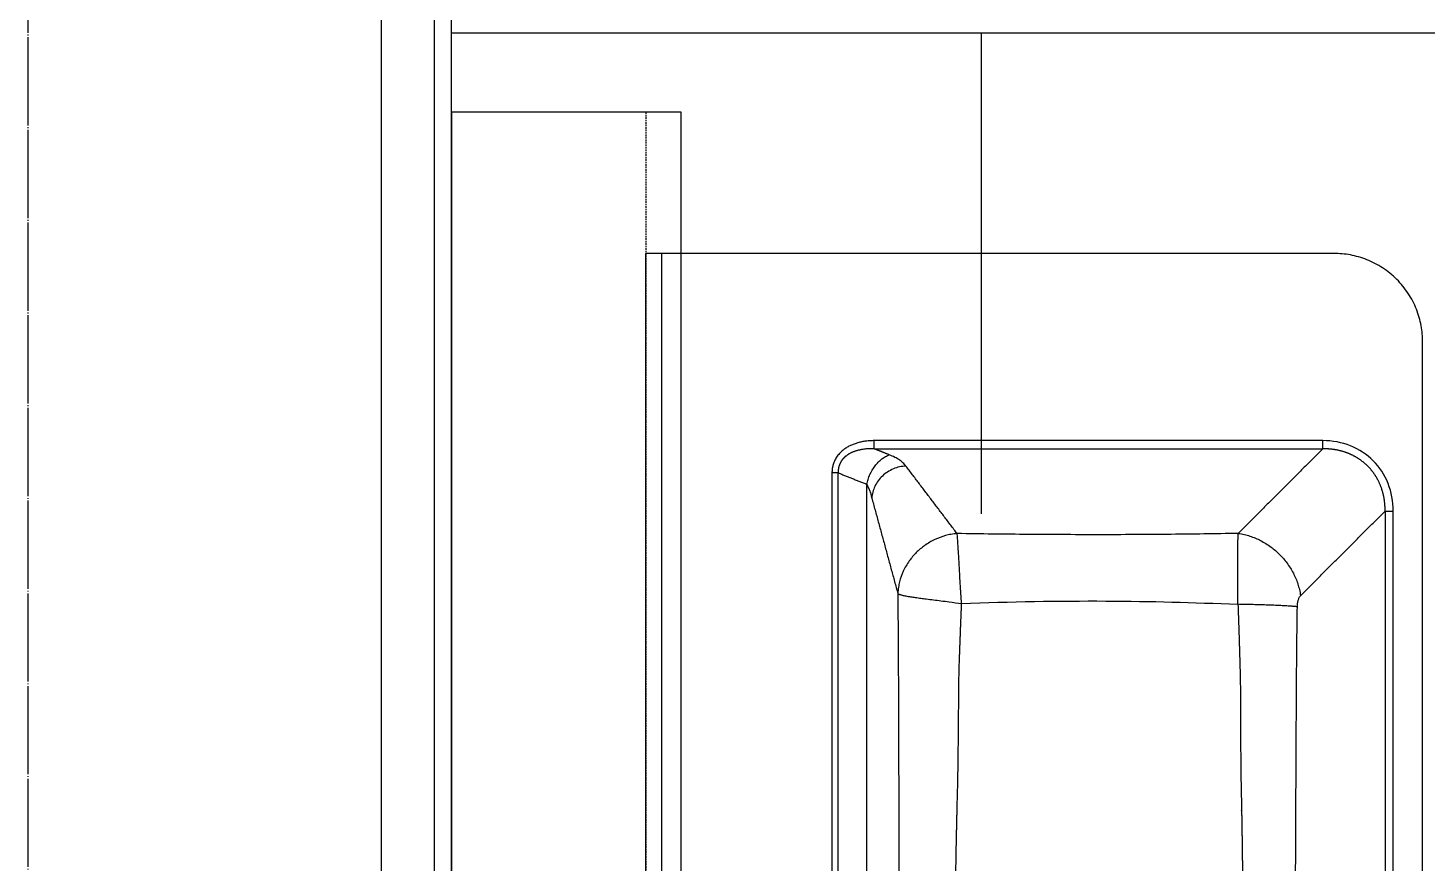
# Model space of a CAD drawing. Header units: millimetres. Extents: x 18456 to 179493, y -203649 to 469211.
# Drawn here: x 121449 to 122241, y 45181 to 45654 of the extents above; entities that cross this region are included whole.
import ezdxf

# ---------------------------------------------------------------- set-up
doc = ezdxf.new("R2010")
doc.units = ezdxf.units.MM
doc.linetypes.add('X-평면도(기본형)$0$CEN', pattern=[52.5, 50, -1, 0.5, -1])
doc.linetypes.add('X-평면도(기본형)$0$HID', pattern=[2.8, 1.8, -1])
for name, color, linetype, true_color in [('X-평면도(기본형)$0$CEN', 1, 'X-평면도(기본형)$0$CEN', 0xff0000), ('X-평면도(기본형)$0$FIN', 9, 'Continuous', 0x808080), ('X-평면도(기본형)$0$FUR', 6, 'Continuous', 0xff00ff), ('X-평면도(기본형)$0$MC', 7, 'Continuous', 0x7f7fff), ('X-평면도(기본형)$0$TIL', 5, 'Continuous', 0x0000ff), ('X-평면도(기본형)$0$W1', 2, 'Continuous', 0xffff00)]:
    doc.layers.add(name, color=color, linetype=linetype, true_color=true_color)

# ---------------------------------------------------------------- blocks, each defined once
blk = doc.blocks.new('X-평면도(기본형)$0$A$C5FEA68FE')
at = {"layer": 'X-평면도(기본형)$0$FUR', "ltscale": 1.5}
for points in [[(0, -400), (0, 0), (0, 400)], [(390, 400.0000000001164), (195, 400.0000000001164), (0, 400)], [(440, -350.0000000001164), (440, -1.164153218269348e-10), (440, 349.9999999998836)]]:
    blk.add_open_spline(points, degree=2, dxfattribs=at)
blk.add_open_spline([(9, -400), (9, -91.45999999996275), (9, 86.0800000000745), (9, 396.4133333333302), (9, 398.2066666667815), (9, 400)], degree=3, knots=[0, 0, 0, 0, 534.6, 534.6, 540, 540, 540, 540], dxfattribs=at)
blk.add_rational_spline([(440, 349.9999999998836), (440.0000000001747, 400.0000000001164), (390, 400.0000000001164)], [1, 0.7071067811848224, 1], degree=2, dxfattribs=at)
at = {"layer": 'X-평면도(기본형)$0$FUR', "color": 8, "ltscale": 1.5, "true_color": 0x808080}
for points, weights, degree, knots in [([(129.4138583155582, 294.0000000010477), (111.4576454319758, 293.999996288796), (106.5705851140083, 281.782345491345), (105.4289321841206, 278.9282131661894), (105.4289321865072, 275.7336242782185)], [1, 0.8679836424544937, 1, 0.9911864812864432, 1], 2, [149.2706446417313, 149.2706446417313, 149.2706446417313, 178.4517554759225, 178.4517554759225, 186.4418214611102, 186.4418214611102, 186.4418214611102]), ([(129.413858294487, 289.3576165469131), (123.3675539279357, 289.6332001460251), (117.9992067858693, 288.4293798056897), (114.3365244408487, 285.9891920771915), (112.5051832643803, 284.769098210265), (111.0969102496747, 283.2492564648855), (110.1854827895295, 281.5092891034437), (109.2740555466735, 279.7693221567897), (108.8597833555541, 277.8105345463846), (108.9644660920603, 275.7336242771707)], [1, 0.9999999999995929, 0.9999999999988898, 0.9999999999978322, 0.9999999999980443, 0.9999999999981686, 0.9999999999982021, 0.9999999999988916, 0.9999999999994905, 1], 3, [-177.7248736109797, -177.7248736109797, -177.7248736109797, -177.7248736109797, -161.816402313779, -161.816402313779, -161.816402313779, -153.8621666478769, -153.8621666478769, -153.8621666478769, -145.9079328780975, -145.9079328780975, -145.9079328780975, -145.9079328780975]), ([(418.7427812942769, 254.0755005909596), (418.8199729811167, 258.9926245827228), (417.9970825959463, 263.768009651918), (416.3259340174845, 268.1048010790255), (414.6547850405332, 272.4415935401339), (412.1362689937814, 276.3362167580053), (408.9288255862775, 279.5436602457194), (405.7213821788318, 282.7511037335498), (401.8267589889001, 285.2696198773338), (397.4899665978155, 286.9407689539948), (393.1531742100487, 288.6119180293754), (388.377787865873, 289.4348085380625), (383.4606661082362, 289.3576165747363)], [1, 1.000000000000516, 1.000000000001062, 1.000000000001642, 1.000000000001574, 1.000000000001539, 1.000000000001539, 1.000000000001539, 1.000000000001574, 1.000000000001642, 1.000000000001062, 1.000000000000516, 1], 3, [-291.0380025913545, -291.0380025913545, -291.0380025913545, -291.0380025913545, -276.0812554184433, -276.0812554184433, -276.0812554184433, -261.1245046790206, -261.1245046790206, -261.1245046790206, -246.1677539395978, -246.1677539395978, -246.1677539395978, -231.2110032115847, -231.2110032115847, -231.2110032115847, -231.2110032115847]), ([(178.866721509723, -201.7076771514257), (178.5206485637464, -193.2499212262919), (178.1993315163418, -184.7911886305083), (177.7429609410464, -131.1723145967116), (177.3446833261987, -119.1662079192465), (176.9463672155398, -107.1563321868889), (176.6151587054483, -95.1444184447173), (176.4498048922397, -89.13757381541654), (176.3027588932309, -83.13025313499384), (176.155709175393, -78.1225380252581), (176.0278687243699, -72.11438346025534), (175.9000319661573, -66.10594941768795), (175.7922123563476, -60.09712284244597), (175.6844011197681, -54.08814730448648), (175.5972908138647, -48.07883602334186), (175.5101895902189, -42.06945086899213), (175.4443458341993, -36.05979520862456), (175.3785126199946, -30.05009377840906), (175.3343662498519, -24.04019391315524), (175.2902312696096, -18.03026589052751), (175.268076870183, -12.02021664660424), (175.2459339359193, -6.010130425449461), (175.2459261176991, -3.413879312574863e-06), (175.245932391088, 6.010122387902811), (175.2680742873927, 12.02020740322769), (175.2902277598041, 18.03025910048746), (175.3343626909191, 24.04018957330845), (175.3785090732272, 30.0500896453159), (175.4443425375503, 36.05979127960745), (175.5101861625444, 42.06944675208069), (175.5972886315431, 48.07883169897832), (175.6844011236681, 54.08814427768812), (175.7922137877904, 60.09712111926638), (175.9000332736177, 66.10594456712715), (176.0278703825315, 72.1143754721852), (176.1557131301379, 78.1225323304534), (176.3027646362316, 84.13024973869324), (176.4498106047395, 90.13756862864828), (176.6151622900506, 96.1444115252234), (176.9463691982091, 107.1563287418103), (177.3446865811711, 160.7810430550016), (177.7429640748305, 172.787153866142), (178.1993339061155, 184.7911968664266), (178.5206507555558, 193.2499303831719), (178.8667237347108, 201.7076872205362)], [1, 0.999998929205191, 1, 0.9999970729810721, 1, 0.9999960978840395, 1, 0.9999988389389979, 1, 0.9999987221486587, 1, 0.9999986127250019, 1, 0.9999985165816392, 1, 0.9999984359435645, 1, 0.9999983722731354, 1, 0.9999983279858542, 1, 0.999998304459516, 1, 0.9999983043811947, 1, 0.9999983278536493, 1, 0.9999983722375312, 1, 0.9999984357409307, 1, 0.9999985166910073, 1, 0.9999986126577636, 1, 0.9999987222172662, 1, 0.9999988392043444, 1, 0.9999960975520044, 1, 0.9999970730458507, 1, 0.9999989291854279, 1], 2, [0, 0, 0, 16.92965439360042, 16.92965439360042, 40.95502926529423, 40.95502926529423, 64.9879250178598, 64.9879250178598, 77.00615589986063, 77.00615589986063, 89.02517464962926, 89.02517464962926, 101.0447511934812, 101.0447511934812, 113.0646245435883, 113.0646245435883, 125.0846447151634, 125.0846447151634, 137.1047556795913, 137.1047556795913, 149.1249224348242, 149.1249224348242, 161.1451628707047, 161.1451628707047, 173.1654008865635, 173.1654008865635, 185.1855725404077, 185.1855725404077, 197.2056839182461, 197.2056839182461, 209.2257037093933, 209.2257037093933, 221.2455797185985, 221.2455797185985, 233.2651500034642, 233.2651500034642, 245.2841734369678, 245.2841734369678, 257.3024007397379, 257.3024007397379, 281.3353033448595, 281.3353033448595, 305.3606864724469, 305.3606864724469, 322.2903426913198, 322.2903426913198, 322.2903426913198]), ([(335.4074330882286, 201.2745924763149), (335.7119374463218, 192.7825222389074), (335.98246110318, 184.2893016028684), (336.1736422174145, 178.2861886153696), (336.3478291488136, 172.282558490755), (336.5218641110696, 166.2841708889464), (336.679055490531, 160.2853182603139), (336.836116679653, 154.2910938748391), (336.9765352728427, 106.681621344178), (337.1168606257416, 101.6910087165889), (337.2407896033255, 95.70003446645569), (337.3646451177774, 89.7125209212536), (337.4723535702797, 83.72469514445402), (337.5800112968427, 77.73980420734735), (337.6717683913885, 71.75464837392792), (337.7634888715693, 65.77193960733713), (337.839535828447, 59.78901108598802), (337.9155593485339, 53.8080909291748), (337.9761171001592, 47.82699418568518), (338.0366619820124, 41.84747829730623), (338.081916246796, 35.86782713746652), (338.1271653193981, 29.88933744526003), (338.1572573701851, 23.91075224918313), (338.1873493879684, 17.93292703316547), (338.202372542466, 11.95504495443311), (338.2173986870329, 5.977531234268099), (338.2173968816642, -1.372187398374081e-06), (338.2173977809144, -5.977535212645307), (338.202370958752, -11.95505016529933), (338.1873471842264, -17.93293072562665), (338.1572548943805, -23.91075442358851), (338.1271625494119, -29.88934002770111), (338.0819134461926, -35.86783012922388), (338.0366591247147, -41.847481374396), (337.9761145938537, -47.82699735218193), (337.9155573364114, -53.80809384840541), (337.8395341963042, -59.78901375760324), (337.7634873316274, -65.77194377523847), (337.6717670750222, -71.7546540403273), (337.5800106854877, -77.7398095652461), (337.4723528964096, -82.72470018174499), (337.3646436036215, -88.71252667612862), (337.2407874358469, -94.70004094054457), (337.1168587314314, -100.6910141250119), (336.9765339898877, -106.6816256955499), (336.8361152630532, -112.6762620804366), (336.6790535639157, -118.6704855021089), (336.5218621621025, -124.6693361665821), (336.3478277599788, -130.6677218209952), (336.1736411909806, -136.6713502018247), (335.9824603712768, -184.2892966367071), (335.711937229673, -192.7825162584195), (335.4074332207092, -201.2745854775421)], [1, 0.9999979988142749, 1, 0.9999989983419479, 1, 0.9999990144569423, 1, 0.9999990364913623, 1, 0.999999063653886, 1, 0.9999990909646411, 1, 0.9999991177198513, 1, 0.9999991421111039, 1, 0.9999991641975359, 1, 0.999999182632, 1, 0.9999991965713139, 1, 0.9999992057084883, 1, 0.9999992099284143, 1, 0.9999992099527714, 1, 0.9999992057447621, 1, 0.9999991965993564, 1, 0.9999991826756023, 1, 0.999999164185127, 1, 0.9999991421259228, 1, 0.999999117634578, 1, 0.9999990909859096, 1, 0.9999990636921747, 1, 0.9999990364474796, 1, 0.9999990145244584, 1, 0.9999989983333689, 1, 0.9999979987942219, 1], 2, [0, 0, 0, 16.99503305702394, 16.99503305702394, 29.00733801173167, 29.00733801173167, 41.00915365260991, 41.00915365260991, 53.00170934514821, 53.00170934514821, 64.98621367847826, 64.98621367847826, 76.9637952661675, 76.9637952661675, 88.93550651650219, 88.93550651650219, 100.9023232829158, 100.9023232829158, 112.8651232272132, 112.8651232272132, 124.8247615113673, 124.8247615113673, 136.7820769604643, 136.7820769604643, 148.7378725419776, 148.7378725419776, 160.6929314579141, 160.6929314579141, 172.6479928421243, 172.6479928421243, 184.6037853904254, 184.6037853904254, 196.5611016589166, 196.5611016589166, 208.5207401149624, 208.5207401149624, 220.4835395544565, 220.4835395544565, 232.4503593109644, 232.4503593109644, 244.4220699218992, 244.4220699218992, 256.3996529748331, 256.3996529748331, 268.3841551663102, 268.3841551663102, 280.3767089582414, 280.3767089582414, 292.3785206738959, 292.3785206738959, 304.3908221217126, 304.3908221217126, 321.3858531181563, 321.3858531181563, 321.3858531181563])]:
    blk.add_rational_spline(points, weights, degree=degree, knots=knots, dxfattribs=at)
for points in [[(383.4606662687729, 293.9999999990687), (257.6872622921946, 294), (129.4138583155582, 294.0000000010477)], [(137.9130628427956, 285.9579345574602), (133.6634605686413, 287.6577755521284), (129.413858294487, 289.3576165469131)], [(129.413858294487, 289.3576165469131), (257.6872622013907, 289.3576165607665), (383.4606661082362, 289.3576165747363)], [(383.4606661082362, 289.3576165747363), (359.5117528436822, 265.4087059141602), (335.56283957907, 241.4597952535842)], [(176.3208891540417, 241.3680417896248), (161.8106161152828, 260.4876139727421), (147.3003430765821, 279.6071861556266)], [(108.9644660920603, 275.7336242770543), (107.1966991392546, 275.7336242776364), (105.4289321865072, 275.7336242783349)], [(108.9644660920603, 275.7336242770543), (117.0748037803569, 272.4894892629236), (125.1851414687117, 269.2453542487929)], [(127.9977903673425, 261.4744196637766), (135.361770787451, 234.4253195251804), (142.7257512075594, 207.3762193867005)], [(370.8449787765858, 206.1777026539203), (394.7938800354023, 230.1266016224399), (418.7427812942769, 254.0755005909596)], [(418.7427812942769, 254.0755005909596), (418.7427813026588, 1.967418938875198e-08), (418.742781311099, -254.0755005514948)], [(423.3851648068521, -254.0755001286743), (423.3851648066775, 1.08964741230011e-07), (423.3851648065029, 254.0755003467202)]]:
    blk.add_open_spline(points, degree=2, dxfattribs=at)
for points, weights in [([(129.413858294487, 289.3576165469131), (129.4138583182939, 290.6148351946613), (129.4138583155582, 294.0000000010477)], [1, 0.8280672304338015, 1]), ([(383.4606661082362, 289.3576165747363), (383.4606662053848, 290.6148352071177), (383.4606662687729, 293.9999999990687)], [1, 0.8280672303303731, 1]), ([(418.7427812942769, 254.0755005909596), (419.999999958789, 254.0755004853709), (423.3851648065029, 254.0755003467202)], [1, 0.8280672396032179, 1]), ([(369.0521755043301, 199.8952998995082), (359.9391033866559, 200.8729783608578), (335.4074330882286, 201.2745924763149)], [1, 0.8398833603454752, 1])]:
    blk.add_rational_spline(points, weights, degree=2, dxfattribs=at)
for points, degree, knots in [([(423.3851648065029, 254.0755003467202), (423.3851650296129, 259.5521347735776), (422.3848719318048, 264.8868619934656), (420.4472138784477, 269.7476638414664), (418.5095557956375, 274.6084657632746), (415.6355884612422, 278.9914718456567), (412.0061130534159, 282.6209473736817), (408.3766376455897, 286.2504229017068), (403.9936316505191, 289.1243903683499), (399.1328298149165, 291.0620486049447), (394.2720291382284, 292.9997063798364), (388.9373032436125, 293.999999525724), (383.4606662687729, 293.9999999989523)], 3, [257.038357498143, 257.038357498143, 257.038357498143, 257.038357498143, 273.6658473167661, 273.6658473167661, 273.6658473167661, 290.2933373873844, 290.2933373873844, 290.2933373873844, 306.9208274580027, 306.9208274580027, 306.9208274580027, 323.5483135643197, 323.5483135643197, 323.5483135643197, 323.5483135643197]), ([(125.1851414687117, 269.2453542487929), (125.375812074577, 270.1974357566796), (125.8671527107363, 272.0816297525307), (127.2575058261864, 275.7031087899813), (129.1950597375399, 279.0145636867965), (131.6329317796044, 281.8611987548647), (133.5984817911522, 283.629838558496), (135.6962221419089, 285.0307338617276), (137.170702968433, 285.7018562415615), (137.9130628427956, 285.9579345574602)], 3, [0, 0, 0, 0, 2.913717873925299, 5.830063992230614, 11.62403542439454, 14.34794130626103, 17.05117750508947, 19.53820609471985, 21.89360853282328, 21.89360853282328, 21.89360853282328, 21.89360853282328]), ([(147.3003430765821, 279.6071861556266), (147.0499485885375, 279.9370836365269), (146.5212601901148, 280.5732642663643), (145.3313060289947, 281.7760809734464), (143.5412106401054, 283.1701342901215), (140.9360024873749, 284.667023451766), (138.9802133598132, 285.5306308688596), (137.9130628427956, 285.9579345574602)], 3, [0, 0, 0, 0, 1.242159726466221, 2.480075425610191, 5.069620834646226, 8.028543551268747, 11.47720481052971, 11.47720481052971, 11.47720481052971, 11.47720481052971]), ([(147.3003430765821, 279.6071861556266), (146.0939950715983, 279.5432889822405), (143.6802140002255, 279.2018815306947), (140.1520239837701, 278.0616524727084), (136.8683678512461, 276.3189616877353), (133.957423825108, 274.0363637291593), (131.5210615709657, 271.3054243002553), (129.6559112538234, 268.2175315478817), (128.4333490127465, 264.8929198981496), (128.0659200281953, 262.6107212714851), (127.9977903673425, 261.4744196637766)], 3, [0, 0, 0, 0, 3.623984067811544, 7.286314314922541, 11.0824101376654, 14.73171449309177, 18.34108822620811, 22.01758965355522, 25.50478924213222, 28.91962729318136, 28.91962729318136, 28.91962729318136, 28.91962729318136]), ([(105.4289321865072, 275.7336242783349), (105.4289321873221, 55.93236158159561), (105.428932188137, -122.2540659229271), (105.4289321883698, -219.8012626967393), (105.4289321886608, -275.7336242783349)], 2, [0, 0, 0, 358.3728550090163, 358.3728550090163, 470.8653741537995, 470.8653741537995, 470.8653741537995]), ([(108.9644660562044, -275.7336242771707), (108.9644660605118, -219.9184200568125), (108.9644660647609, -122.4883806442376), (108.9644660784397, 55.81520422035828), (108.9644660920603, 275.7336242770543)], 2, [-112.2564777847499, -112.2564777847499, -112.2564777847499, 0, 0, 358.6071697291045, 358.6071697291045, 358.6071697291045]), ([(127.9977903673425, 261.4744196637766), (127.9605241980171, 261.7833563421154), (127.8663681199541, 262.402190815541), (127.598050454515, 263.6602066138294), (127.1067879631883, 265.2662958964938), (126.2667506908183, 267.2454440272413), (125.5722411103197, 268.5621407245053), (125.1851414687117, 269.2453542487929)], 3, [0, 0, 0, 0, 0.9335112453840606, 1.877056758324731, 3.857215584918852, 5.964236325493455, 8.320076062201181, 8.320076062201181, 8.320076062201181, 8.320076062201181]), ([(125.1851466184598, -269.2453451596666), (125.1851460604812, -219.918417364941), (125.1851455025026, -128.9766543779988), (125.1851434856071, 49.32693233923055), (125.1851414687117, 269.2453542487929)], 2, [-99.2071470706433, -99.2071470706433, -99.2071470706433, 0, 0, 358.6071734346042, 358.6071734346042, 358.6071734346042]), ([(176.3208891540417, 241.3680417896248), (175.1436312678852, 241.2675158283673), (172.9526156963548, 240.9682225243887), (168.6987586542382, 239.9911412684014), (164.6511248028837, 238.5024618606549), (160.7511044241255, 236.4447959219106), (157.1210356019437, 234.0981963870581), (153.0739352846867, 230.7023142103571), (149.6663429811597, 226.6700650351122), (147.3307276075357, 223.0480495039374), (145.3009389936924, 219.1480596383335), (143.8748350402457, 215.0801834474551), (143.0069264495396, 210.7880771304481), (142.7811636966653, 208.570009663119), (142.7257512075594, 207.3762193867005)], 3, [0, 0, 0, 0, 3.544591706976, 6.625858066339942, 13.08300929439947, 16.43436475960656, 19.83990506384336, 26.03952897337086, 32.22767269012832, 35.61962632902656, 38.95643243446565, 45.40132518883338, 48.49505242176762, 52.08018389203205, 52.08018389203205, 52.08018389203205, 52.08018389203205]), ([(335.56283957907, 241.4597952535842), (328.9276571494411, 241.3406946177129), (315.5738005024032, 241.1282831587596), (298.4485626171809, 240.8985607628711), (278.7399667486898, 240.7531300048577), (258.8073605016107, 240.6993374365848), (237.9789690749603, 240.7362091079121), (210.4080156917917, 240.8936842550756), (189.7807443536585, 241.1403263420798), (176.3208891540417, 241.3680417896248)], 3, [0, 0, 0, 0, 19.9087544373879, 40.06655074439725, 58.87961380534612, 79.03600591628455, 99.86441860351705, 121.3647492873652, 161.7500650565388, 161.7500650565388, 161.7500650565388, 161.7500650565388]), ([(178.8667237347108, 201.7076872205362), (178.7322297757491, 203.5434122172883), (178.469396073604, 207.3317842681427), (178.1101694062236, 213.0349754968192), (177.7102399470168, 219.8764357133768), (177.3964857947431, 225.597633068217), (177.100548207236, 230.8214685674757), (176.8863904500613, 234.4100441726623), (176.6610612961813, 237.7059065857902), (176.4653934102389, 239.9990077704424), (176.3678709905362, 240.9533689785749), (176.3208891540417, 241.3680417896248)], 3, [0, 0, 0, 0, 5.521937167192291, 11.39235951734749, 17.14342332212922, 26.08131194217097, 28.58173514081436, 32.8400395056506, 36.86619873801658, 38.4921327534133, 39.74409915268912, 39.74409915268912, 39.74409915268912, 39.74409915268912]), ([(335.4074330882286, 201.2745924763149), (335.2842930071056, 210.2623158500064), (335.2419845080585, 219.0345267672092), (335.3077736083069, 233.080078927218), (335.4127529052203, 238.3802756309742), (335.56283957907, 241.4597952535842)], 3, [-0.9999999999984314, -0.9999999999984314, -0.9999999999984314, -0.9999999999984314, -0.4999999999992157, -0.4999999999992157, 0, 0, 0, 0]), ([(335.56283957907, 241.4597952535842), (336.7618554271176, 241.2942872312851), (338.9862118962337, 240.8731185843935), (343.2868062113412, 239.6616394866724), (347.3589816808817, 237.9602371471701), (351.281872103631, 235.7217164301546), (354.9472191621899, 233.2196856789524), (359.062615714618, 229.6774658336071), (362.6048424416804, 225.5620749460068), (365.1068792880978, 221.8967313299654), (367.345406252367, 217.9738435952459), (369.0468143721228, 213.9016695807222), (370.2582986679045, 209.6010756222531), (370.6794696382713, 207.3767188247293), (370.8449787765858, 206.1777026539203)], 3, [0, 0, 0, 0, 3.630984892462244, 6.783895518643165, 13.39300459918039, 16.82722879514091, 20.32185550758359, 26.69693225960151, 33.07200942862581, 36.56663669694787, 40.00086167708789, 46.60997167707419, 49.76288312287613, 53.39386943038352, 53.39386943038352, 53.39386943038352, 53.39386943038352]), ([(142.7257512075594, 207.3762193867005), (142.8389817432617, 192.9553007179638), (143.0383446032647, 164.4825931690866), (143.3228332927683, 68.28114703844767), (143.46665895771, 0.001272001303732395), (143.2923967929673, -81.69996887876187), (142.9492186926655, -137.2863334496506), (142.7256320823799, -207.3736797398888)], 3, [0, 0, 0, 0, 43.2640930212642, 85.42017285544333, 166.761950063033, 248.1037276173887, 333.5239048975518, 333.5239048975518, 333.5239048975518, 333.5239048975518]), ([(142.7257512075594, 207.3762193867005), (142.8696596295922, 207.2797954179114), (143.1946619070368, 207.1094063516939), (143.7542346247355, 206.8888710258761), (144.4281354069826, 206.6753553008894), (145.237396023469, 206.4619374494068), (146.1832818011171, 206.2465950326296), (147.7809160248144, 205.9285936598899), (149.9450327907689, 205.5670647128718), (152.8253514500684, 205.1450765144546), (155.7757269263384, 204.7481997850118), (160.6183165615075, 204.1277296596672), (165.938888566161, 203.4685218541417), (172.6155706772697, 202.6000035566976), (176.5174736488261, 202.0569447207963), (178.8667237347108, 201.7076872205362)], 3, [0, 0, 0, 0, 0.5192034821499079, 1.098251248134286, 1.80301453724261, 2.639031217791433, 3.608562907661348, 4.712975654413118, 7.525500636345891, 10.19008426933839, 13.44608939683834, 16.45618818844483, 24.83663979996794, 29.52976339080332, 36.65492697118422, 36.65492697118422, 36.65492697118422, 36.65492697118422]), ([(369.0521755043301, 199.8952998995082), (369.057246573735, 200.2276211479912), (369.0858758037211, 200.8918839977123), (369.218869484379, 202.16367905261), (369.4561526536127, 203.3639603682095), (369.8104562190711, 204.4500838516979), (370.1092293719994, 205.1356368404813), (370.4455724181025, 205.7144429064356), (370.7068237168132, 206.0393093117746), (370.8449787765858, 206.1777026539203)], 3, [0, 0, 0, 0, 0.9973562807763449, 1.993032172871054, 3.835593738779107, 4.658667158894295, 5.416510068628482, 6.076319388441495, 6.662670042540531, 6.662670042540531, 6.662670042540531, 6.662670042540531]), ([(178.8667237347108, 201.7076872205362), (206.0994057119242, 202.8296005467419), (234.365209315205, 203.2657267869217), (286.5807458978379, 203.0384110198356), (309.5430506481207, 202.3739263010211), (335.4074330882286, 201.2745924763149)], 3, [1.052991036314781e-13, 1.052991036314781e-13, 1.052991036314781e-13, 1.052991036314781e-13, 0.4999001669567708, 0.4999001669567708, 1, 1, 1, 1]), ([(369.0521792045911, -199.8953019656474), (368.8728021301213, -187.7709607454017), (368.5592101731454, -120.9693293245509), (368.2286865875358, -81.92762790818233), (368.0284454476205, -41.95857473276556), (367.9616447779699, -9.546056389808655e-09), (368.0284438636154, 41.95857475127559), (368.2286835960695, 82.92762791423593), (368.5592038523755, 162.5841638672864), (368.872797244112, 187.7709593659965), (369.0521755043301, 199.8952998995082)], 3, [0, 0, 0, 0, 36.37699952761226, 75.56607995803317, 117.1290932193424, 159.2854476966359, 201.4418021659189, 243.0048155311883, 282.1938958110774, 318.5708933344179, 318.5708933344179, 318.5708933344179, 318.5708933344179])]:
    blk.add_open_spline(points, degree=degree, knots=knots, dxfattribs=at)
blk = doc.blocks.new('X-평면도(기본형)$0$ba15002700')
at = {"layer": 'X-평면도(기본형)$0$FUR', "color": 5, "ltscale": 3, "true_color": 0x0000ff}
blk.add_line((5.820766091346741e-11, -900.0000000000873), (1499.999999996333, -900.0000000000873), dxfattribs=at)
at = {"layer": 'X-평면도(기본형)$0$FUR', "linetype": 'X-평면도(기본형)$0$HID', "ltscale": 0.5}
blk.add_line((110, -945.0000000000873), (110, -2700), dxfattribs=at)
at = {"layer": 'X-평면도(기본형)$0$FUR'}
blk.add_lwpolyline([(0, -2700), (130, -2700), (130, -945.0000000000873), (0, -945.0000000000873)], close=True, dxfattribs=at)
at = {"layer": 'X-평면도(기본형)$0$MC'}
blk.add_lwpolyline([(0, 0), (1500, 0), (1500, -2700), (0, -2700)], close=True, dxfattribs=at)
at = {"layer": 'X-평면도(기본형)$0$TIL'}
blk.add_line((300.0000000001164, -900.0000000000873), (300.0000000001455, -1172.49999999984), dxfattribs=at)
blk.add_blockref('X-평면도(기본형)$0$A$C5FEA68FE', (110.0000000000873, -1424.99999999984, 0.4010621945564553))

msp = doc.modelspace()

# ---------------------------------------------------------------- linework, layer by layer
at = {"layer": 'X-평면도(기본형)$0$CEN'}
msp.add_line((121448.6289707316, 48221.07750544068), (121448.6289707316, 37026.07750544033), dxfattribs=at)
msp.add_line((121448.6289707316, 48221.07750544068), (121448.6289707316, 37026.07750544033), dxfattribs=at)
at = {"layer": 'X-평면도(기본형)$0$FIN'}
msp.add_line((121678.6289707316, 46561.07750544022), (121678.6289707316, 43841.07750544039), dxfattribs=at)
at = {"layer": 'X-평면도(기본형)$0$W1'}
msp.add_line((121648.6289707316, 47171.07750544022), (121648.6289707317, 43811.07750544039), dxfattribs=at)

# ---------------------------------------------------------------- block references
msp.add_blockref('X-평면도(기본형)$0$ba15002700', (121688.6289707316, 46551.07750544022))

doc.saveas('drawing.dxf')
